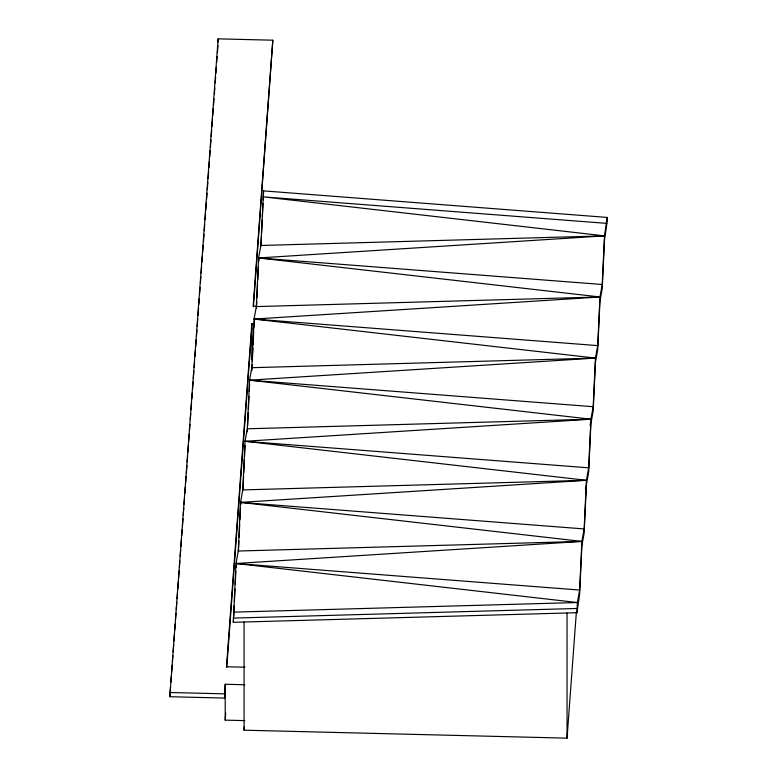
<?xml version="1.0" encoding="UTF-8"?>
<svg xmlns="http://www.w3.org/2000/svg" width="777" height="777" viewBox="0 0 777 777"><rect width="100%" height="100%" fill="white"/><g stroke="black" fill="none" stroke-linecap="round" stroke-linejoin="round"><path stroke-width="1.17" d="M233.751 612.13L236.004 563.5L238.267 551.019L240.52 502.389L242.783 489.908L245.046 441.278L247.3 428.797L249.563 380.167L251.816 367.696L254.079 319.065L256.342 306.585L258.595 257.954L260.858 245.474L263.558 190.88L607.187 217.424L607.187 221.649L604.487 240.083L602.224 288.714L599.961 301.194L597.707 349.825L595.444 362.305L593.191 410.936L590.928 423.416L588.675 472.047L586.412 484.518L584.149 533.148L581.895 545.629L579.632 594.259L576.932 612.703L233.304 622.309L233.751 612.13L577.379 602.525L579.632 590.044L581.895 541.414L584.149 528.933L586.412 480.303L588.675 467.822L590.928 419.192L593.191 406.711L595.444 358.08L597.707 345.61L599.961 296.979L602.224 284.499L604.487 235.868L607.187 217.424M233.751 616.346L234.246 605.672M234.46 600.932L235.013 589.063M235.237 584.323L235.839 571.28M238.432 551.68L238.927 541.006M239.093 537.451L239.695 524.397M239.918 519.658L240.472 507.799M243.007 489.384L243.609 476.34M243.774 472.775L244.386 459.731M244.551 456.177L245.046 445.503M247.358 431.837L247.465 429.467M247.63 425.903L248.242 412.859M248.407 409.294L249.009 396.251M249.232 391.511L249.563 384.392M251.874 370.726L252.146 364.792M252.311 361.237L252.923 348.193M253.088 344.629L253.69 331.585M253.856 328.02L254.487 321.008M256.449 308.43L256.779 301.311M256.944 297.756L257.546 284.712M257.77 279.963L258.372 266.919M261.023 246.134L261.46 236.645M261.626 233.09L262.238 220.037M262.403 216.482L263.005 203.438M225.204 688.49L224.495 698.067L169.813 696.716L218.143 38.85L272.824 40.2L253.428 306.701M169.813 696.716L170.532 687.033M170.891 682.187L171.338 676.136M171.61 672.503L172.144 665.248M172.416 661.615L172.863 655.555M173.125 651.932L173.669 644.667M173.931 641.035L174.475 633.77M174.738 630.137L175.184 624.086M175.544 619.25L175.99 613.189M176.262 609.566L176.797 602.301M177.069 598.669L177.515 592.618M177.778 588.985L178.321 581.72M178.584 578.088L179.128 570.823M179.39 567.2L179.837 561.14M180.196 556.303L180.643 550.252M180.915 546.619L181.449 539.355M181.721 535.722L182.168 529.671M182.44 526.039L182.974 518.774M183.246 515.151L183.78 507.886M184.042 504.254L184.499 498.203M184.848 493.356L185.295 487.305M185.654 482.468L186.101 476.408M186.373 472.785L186.907 465.52M187.179 461.888L187.626 455.837M187.898 452.204L188.432 444.939M188.704 441.307L189.238 434.042M189.51 430.419L189.957 424.359M190.307 419.522L190.763 413.471M191.025 409.838L191.56 402.573M191.832 398.941L192.278 392.89M192.55 389.258L193.084 381.993M193.356 378.37L193.891 371.105M194.163 367.472L194.609 361.422M194.969 356.575L195.415 350.524M195.678 346.892L196.222 339.627M196.484 336.004L196.931 329.943M197.203 326.321L197.737 319.056M198.009 315.423L198.543 308.158M198.815 304.526L199.262 298.475M199.621 293.638L200.068 287.577M200.427 282.741L200.874 276.69M201.136 273.057L201.583 267.006M201.942 262.16L202.389 256.109M202.661 252.476L203.195 245.211M203.467 241.589L204.001 234.324M204.273 230.691L204.72 224.64M205.079 219.794L205.526 213.743M205.788 210.111L206.332 202.846M206.595 199.223L207.041 193.162M207.313 189.53L207.847 182.274M208.119 178.642L208.654 171.377M208.926 167.745L209.372 161.694M209.732 156.857L210.178 150.796M210.45 147.164L210.985 139.909M211.257 136.276L211.703 130.225M211.966 126.593L212.51 119.328M212.772 115.695L213.306 108.43M213.578 104.798L214.025 98.747M214.384 93.91L214.831 87.859M215.19 83.013L215.637 76.962M215.909 73.329L216.356 67.278M216.715 62.432L217.162 56.381M217.424 52.749L217.968 45.493M224.495 698.067L225.204 684.265L244.784 684.751M254.166 323.669L251.865 323.611L226.495 666.763L244.92 667.21M272.824 40.2L253.156 306.109L256.614 306.187M226.767 667.356L251.865 327.836M263.199 199.874L263.558 190.88M244.784 720.619L225.204 720.133L225.719 713.131M252.127 355.973L251.865 359.479L251.865 323.611M233.304 622.309L233.479 619.929M576.33 612.587L567.045 738.15L244.075 730.195L244.337 726.602M585.44 489.442L585.615 487.024M590.17 425.456L590.345 423.038M576.932 612.703L577.379 602.525L236.004 563.5L581.895 541.414L240.52 502.389L586.412 480.303L245.046 441.278L590.928 419.192L249.563 380.167L595.444 358.08L254.079 319.065L599.961 296.979L258.595 257.954L604.487 235.868L263.112 196.843L606.74 223.387M258.595 262.17L259.217 258.77M240.938 504.341L241.346 502.068M236.004 567.715L236.626 564.316M260.858 245.474L604.487 235.868M256.342 306.585L599.961 296.979M251.816 367.696L595.444 358.08M247.3 428.797L590.928 419.192M242.783 489.908L586.412 480.303M238.267 551.019L581.895 541.414M233.304 618.094L576.932 608.478M169.813 692.492L224.495 693.842M258.595 257.954L602.224 284.499M254.079 319.065L597.707 345.61M249.563 380.167L593.191 406.711M245.046 441.278L588.675 467.822M240.52 502.389L584.149 528.933M236.004 563.5L579.632 590.044M567.045 613.043L567.045 738.15M244.075 622.066L244.075 730.195M225.204 684.265L225.204 720.133M218.143 38.85L218.143 42.016"/></g></svg>
